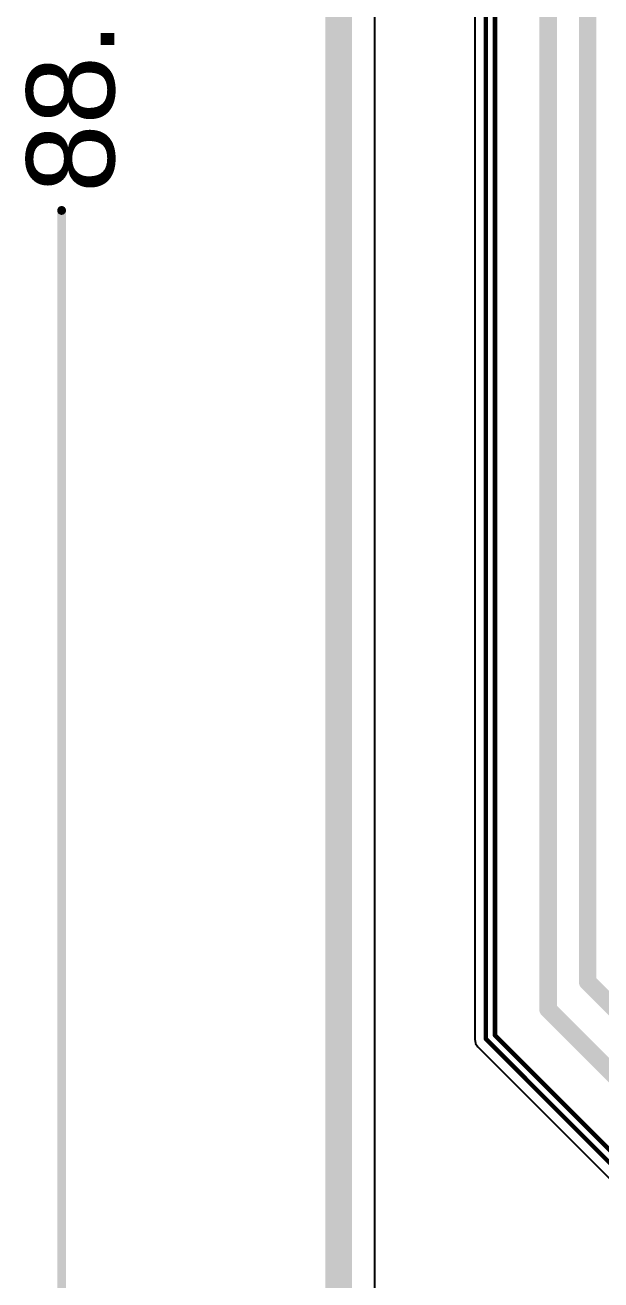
# Model space of a CAD drawing. Header units: millimetres. Extents: x -0.36 to 5.33, y -0.63 to 3.45.
# Drawn here: x -0.357 to 0.298, y 0.116 to 1.541 of the extents above; entities that cross this region are included whole.
import ezdxf

# ---------------------------------------------------------------- set-up
doc = ezdxf.new("R2010")
doc.units = ezdxf.units.MM
doc.header["$MEASUREMENT"] = 0
for name, color, linetype in [('BottomLayer', 5, 'Continuous'), ('Mechanical1', 6, 'Continuous'), ('Mechanical2', 216, 'Continuous'), ('TopLayer', 1, 'Continuous')]:
    doc.layers.add(name, color=color, linetype=linetype)
doc.styles.add('Arial', font='', dxfattribs={"height": 0.2})
doc.styles.get('Arial').set_extended_font_data('Arial')

msp = doc.modelspace()

# ---------------------------------------------------------------- linework, layer by layer
at = {"layer": 'BottomLayer'}
msp.add_line((0.041, -0.02), (0.041, 3.399), dxfattribs=at)
at = {"layer": 'Mechanical1', "const_width": 0.01}
msp.add_lwpolyline([(-0.315, -0.059), (-0.315, 1.3306)], dxfattribs=at)
at = {"layer": 'Mechanical1', "const_width": 0.005}
msp.add_lwpolyline([(-0.3175, 1.3306, 1), (-0.3125, 1.3306, 1)], format="xyb", close=True, dxfattribs=at)
at = {"layer": 'Mechanical2', "const_width": 0.03}
msp.add_lwpolyline([(0, 3.4333), (0, -0.059)], dxfattribs=at)
at = {"layer": 'TopLayer'}
for p, q in [((0.041, -0.02), (0.041, 3.399)), ((0.1546, 1.8883), (0.1546, 0.3894)), ((0.1546, 0.3894), (0.1556, 0.3845)), ((0.1556, 0.3845), (0.1583, 0.3804)), ((0.1583, 0.3804), (0.4499, 0.0888))]:
    msp.add_line(p, q, dxfattribs=at)
for points, const_width in [([(0.238, 0.4233), (0.238, 2.89)], 0.02), ([(0.283, 0.4544), (0.283, 2.89)], 0.02), ([(0.1674, 0.3894), (0.1674, 1.8977)], 0.005), ([(0.1777, 0.3936), (0.1777, 1.8977)], 0.005), ([(0.283, 0.4544), (0.5284, 0.209)], 0.02), ([(0.238, 0.4233), (0.5137, 0.1476)], 0.02), ([(0.1674, 0.3894), (0.4589, 0.0978)], 0.005), ([(0.1777, 0.3936), (0.4632, 0.1081)], 0.005)]:
    msp.add_lwpolyline(points, dxfattribs=dict(at, const_width=const_width))
for points, const_width in [([(0.278, 0.4544, 1), (0.288, 0.4544, 1)], 0.01), ([(0.278, 0.4544, 1), (0.288, 0.4544, 1)], 0.01), ([(0.233, 0.4233, 1), (0.243, 0.4233, 1)], 0.01), ([(0.233, 0.4233, 1), (0.243, 0.4233, 1)], 0.01), ([(0.1661, 0.3894, 1), (0.1686, 0.3894, 1)], 0.0025), ([(0.1661, 0.3894, 1), (0.1686, 0.3894, 1)], 0.0025), ([(0.1764, 0.3936, 1), (0.1789, 0.3936, 1)], 0.0025), ([(0.1764, 0.3936, 1), (0.1789, 0.3936, 1)], 0.0025)]:
    msp.add_lwpolyline(points, format="xyb", close=True, dxfattribs=dict(at, const_width=const_width))

# ---------------------------------------------------------------- texts
at = {"layer": 'Mechanical1', "style": 'Arial'}
msp.add_text('88.71mm', height=0.1, rotation=90, dxfattribs=at).set_placement((-0.255, 1.3506))

doc.saveas('drawing.dxf')
